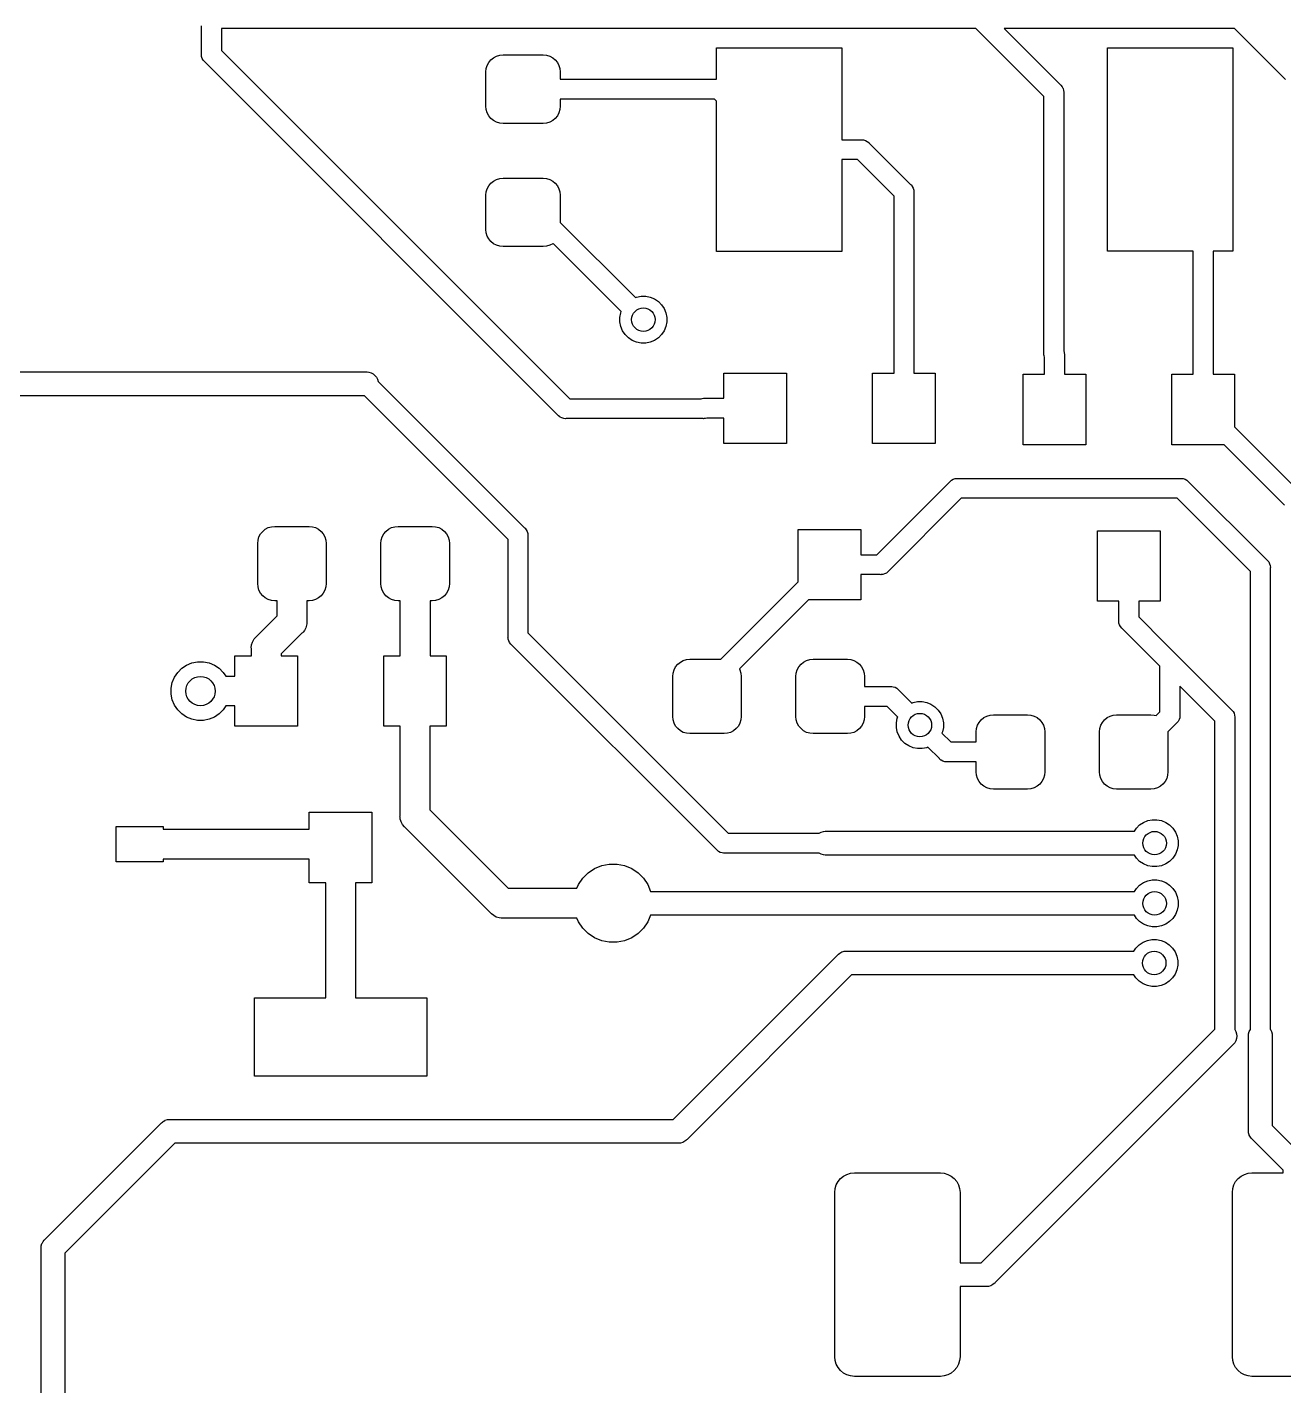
# Model space of a CAD drawing. Extents: x -66 to 211, y -177 to 13.
# Drawn here: x 16.44 to 32.49, y -92.66 to -75.3 of the extents above; entities that cross this region are included whole.
import ezdxf

# ---------------------------------------------------------------- set-up
doc = ezdxf.new("R2010")
doc.units = 0
doc.layers.add('BLACK', color=7, linetype='CONTINUOUS')

msp = doc.modelspace()

# ---------------------------------------------------------------- linework, layer by layer
at = {"layer": 'BLACK', "linetype": 'CONTINUOUS'}
for p, q in [((18.6639, -75.6426), (18.6639, -75.2822)), ((28.5605, -75.3161), (18.9179, -75.3161)), ((18.9179, -75.3161), (18.9179, -75.5962)), ((29.4284, -76.184), (28.5605, -75.3161)), ((31.8658, -75.3161), (28.9197, -75.3161)), ((28.9197, -75.3161), (29.6408, -76.0372)), ((32.5171, -75.9674), (31.8658, -75.3161)), ((18.6633, -75.6488), (18.6639, -75.6426)), ((18.6639, -75.6551), (18.6633, -75.6488)), ((18.6658, -75.6737), (18.6639, -75.6551)), ((18.673, -75.6977), (18.6658, -75.6737)), ((18.6848, -75.7197), (18.673, -75.6977)), ((18.9179, -75.5962), (23.3698, -80.0481)), ((22.3627, -75.7173), (22.3959, -75.6901)), ((22.3959, -75.6901), (22.4337, -75.6699)), ((22.4337, -75.6699), (22.4747, -75.6575)), ((22.4747, -75.6575), (22.5174, -75.6533)), ((22.5174, -75.6533), (23.0299, -75.6533)), ((23.0299, -75.6533), (23.0726, -75.6575)), ((23.0726, -75.6575), (23.1136, -75.6699)), ((23.1136, -75.6699), (23.1514, -75.6901)), ((23.1514, -75.6901), (23.1846, -75.7173)), ((25.2452, -75.9638), (25.2452, -75.5646)), ((25.2452, -75.5646), (26.8452, -75.5646)), ((26.8452, -75.5646), (26.8452, -76.7376)), ((30.2413, -78.1621), (30.2413, -75.5621)), ((30.2413, -75.5621), (31.8413, -75.5621)), ((31.8413, -75.5621), (31.8413, -78.1621)), ((18.7007, -75.7391), (18.6848, -75.7197)), ((18.7055, -75.743), (18.7007, -75.7391)), ((23.223, -80.2605), (18.7055, -75.743)), ((22.2986, -75.872), (22.3028, -75.8294)), ((22.2986, -76.3095), (22.2986, -75.872)), ((22.3028, -75.8294), (22.3153, -75.7883)), ((22.3153, -75.7883), (22.3355, -75.7505)), ((22.3355, -75.7505), (22.3627, -75.7173)), ((23.1846, -75.7173), (23.2118, -75.7505)), ((23.2118, -75.7505), (23.232, -75.7883)), ((23.232, -75.7883), (23.2444, -75.8294)), ((23.2444, -75.8294), (23.2486, -75.872)), ((23.2486, -75.872), (23.2486, -75.9638)), ((23.2486, -75.9638), (25.2452, -75.9638)), ((29.6408, -76.0372), (29.6457, -76.0412)), ((29.6457, -76.0412), (29.6615, -76.0605)), ((25.2187, -76.2178), (23.2486, -76.2178)), ((23.2486, -76.2178), (23.2486, -76.3095)), ((25.2452, -76.2442), (25.2187, -76.2178)), ((29.4284, -79.4675), (29.4284, -76.184)), ((29.6615, -76.0605), (29.6719, -76.0798)), ((29.6719, -76.0798), (29.6733, -76.0826)), ((29.6733, -76.0826), (29.6806, -76.1065)), ((29.6806, -76.1065), (29.6831, -76.1314)), ((29.6831, -76.1314), (29.6824, -76.1377)), ((29.6824, -76.1377), (29.6824, -79.4376)), ((22.3028, -76.3522), (22.2986, -76.3095)), ((22.3153, -76.3932), (22.3028, -76.3522)), ((22.3355, -76.4311), (22.3153, -76.3932)), ((23.232, -76.3932), (23.2118, -76.4311)), ((23.2444, -76.3522), (23.232, -76.3932)), ((23.2486, -76.3095), (23.2444, -76.3522)), ((25.2452, -78.1646), (25.2452, -76.2442)), ((22.3627, -76.4642), (22.3355, -76.4311)), ((22.3959, -76.4914), (22.3627, -76.4642)), ((22.4337, -76.5116), (22.3959, -76.4914)), ((22.4747, -76.5241), (22.4337, -76.5116)), ((22.5174, -76.5283), (22.4747, -76.5241)), ((23.0299, -76.5283), (22.5174, -76.5283)), ((23.0726, -76.5241), (23.0299, -76.5283)), ((23.1136, -76.5116), (23.0726, -76.5241)), ((23.1514, -76.4914), (23.1136, -76.5116)), ((23.1846, -76.4642), (23.1514, -76.4914)), ((23.2118, -76.4311), (23.1846, -76.4642)), ((26.8452, -76.7376), (27.0929, -76.7376)), ((27.0929, -76.7376), (27.0992, -76.737)), ((27.0992, -76.737), (27.1054, -76.7376)), ((27.1054, -76.7376), (27.1241, -76.7395)), ((27.1241, -76.7395), (27.148, -76.7467)), ((27.148, -76.7467), (27.1701, -76.7585)), ((27.1701, -76.7585), (27.1894, -76.7744)), ((27.1894, -76.7744), (27.1934, -76.7792)), ((27.1934, -76.7792), (27.7257, -77.3116)), ((27.0466, -76.9916), (26.8452, -76.9916)), ((26.8452, -76.9916), (26.8452, -78.1646)), ((27.5133, -77.4584), (27.0466, -76.9916)), ((22.3627, -77.2923), (22.3959, -77.2651)), ((22.3959, -77.2651), (22.4337, -77.2449)), ((22.4337, -77.2449), (22.4747, -77.2325)), ((22.4747, -77.2325), (22.5174, -77.2283)), ((22.5174, -77.2283), (23.0299, -77.2283)), ((23.0299, -77.2283), (23.0726, -77.2325)), ((23.0726, -77.2325), (23.1136, -77.2449)), ((23.1136, -77.2449), (23.1514, -77.2651)), ((23.1514, -77.2651), (23.1846, -77.2923)), ((22.2986, -77.447), (22.3028, -77.4044)), ((22.3028, -77.4044), (22.3153, -77.3633)), ((22.3153, -77.3633), (22.3355, -77.3255)), ((22.3355, -77.3255), (22.3627, -77.2923)), ((23.1846, -77.2923), (23.2118, -77.3255)), ((23.2118, -77.3255), (23.232, -77.3633)), ((23.232, -77.3633), (23.2444, -77.4044)), ((23.2444, -77.4044), (23.2486, -77.447)), ((27.7257, -77.3116), (27.7306, -77.3155)), ((27.7306, -77.3155), (27.7445, -77.3326)), ((27.7445, -77.3326), (27.7464, -77.3349)), ((27.7464, -77.3349), (27.7582, -77.3569)), ((27.7582, -77.3569), (27.7655, -77.3809)), ((27.7655, -77.3809), (27.7679, -77.4058)), ((27.7679, -77.4058), (27.7673, -77.412)), ((27.7673, -77.412), (27.7673, -79.719)), ((22.2986, -77.8845), (22.2986, -77.447)), ((23.2486, -77.447), (23.2486, -77.7959)), ((27.5133, -79.719), (27.5133, -77.4584)), ((22.3028, -77.9272), (22.2986, -77.8845)), ((22.3153, -77.9682), (22.3028, -77.9272)), ((23.2486, -77.7959), (24.2077, -78.755)), ((22.3355, -78.0061), (22.3153, -77.9682)), ((22.3627, -78.0392), (22.3355, -78.0061)), ((22.3959, -78.0664), (22.3627, -78.0392)), ((22.4337, -78.0866), (22.3959, -78.0664)), ((22.4747, -78.0991), (22.4337, -78.0866)), ((22.5174, -78.1033), (22.4747, -78.0991)), ((23.0299, -78.1033), (22.5174, -78.1033)), ((23.0726, -78.0991), (23.0299, -78.1033)), ((23.1136, -78.0866), (23.0726, -78.0991)), ((23.1514, -78.0664), (23.1136, -78.0866)), ((23.1561, -78.0626), (23.1514, -78.0664)), ((24.0281, -78.9346), (23.1561, -78.0626)), ((26.8452, -78.1646), (25.2452, -78.1646)), ((31.336, -78.1621), (30.2413, -78.1621)), ((31.336, -79.7353), (31.336, -78.1621)), ((31.8413, -78.1621), (31.59, -78.1621)), ((31.59, -78.1621), (31.59, -79.7353)), ((24.2077, -78.755), (24.2228, -78.7487)), ((24.2228, -78.7487), (24.2808, -78.7372)), ((24.2808, -78.7372), (24.3399, -78.7372)), ((24.3399, -78.7372), (24.3978, -78.7487)), ((24.3978, -78.7487), (24.4524, -78.7713)), ((24.4524, -78.7713), (24.5016, -78.8042)), ((24.5016, -78.8042), (24.5434, -78.8459)), ((24.0103, -79.0076), (24.0219, -78.9497)), ((24.0219, -78.9497), (24.0281, -78.9346)), ((24.5434, -78.8459), (24.5762, -78.8951)), ((24.5762, -78.8951), (24.5988, -78.9497)), ((24.5988, -78.9497), (24.6103, -79.0076)), ((24.0103, -79.0667), (24.0103, -79.0076)), ((24.0219, -79.1247), (24.0103, -79.0667)), ((24.0445, -79.1793), (24.0219, -79.1247)), ((24.5988, -79.1247), (24.5762, -79.1793)), ((24.6103, -79.0667), (24.5988, -79.1247)), ((24.6103, -79.0076), (24.6103, -79.0667)), ((24.0773, -79.2284), (24.0445, -79.1793)), ((24.1191, -79.2702), (24.0773, -79.2284)), ((24.1682, -79.303), (24.1191, -79.2702)), ((24.2228, -79.3257), (24.1682, -79.303)), ((24.2808, -79.3372), (24.2228, -79.3257)), ((24.3399, -79.3372), (24.2808, -79.3372)), ((24.3978, -79.3257), (24.3399, -79.3372)), ((24.4524, -79.303), (24.3978, -79.3257)), ((24.5016, -79.2702), (24.4524, -79.303)), ((24.5434, -79.2284), (24.5016, -79.2702)), ((24.5762, -79.1793), (24.5434, -79.2284)), ((29.4278, -79.4737), (29.4284, -79.4675)), ((29.4291, -79.4864), (29.4278, -79.4737)), ((29.4303, -79.4986), (29.4291, -79.4864)), ((29.436, -79.5174), (29.4303, -79.4986)), ((29.436, -79.7353), (29.436, -79.5174)), ((29.6824, -79.4376), (29.6881, -79.4564)), ((29.6881, -79.4564), (29.6885, -79.4595)), ((29.6885, -79.4595), (29.6906, -79.4813)), ((29.6906, -79.4813), (29.69, -79.4875)), ((29.69, -79.4875), (29.69, -79.7353)), ((-0.78269, -79.7052), (20.7796, -79.7052)), ((20.7796, -79.7052), (20.802, -79.7074)), ((20.802, -79.7074), (20.8307, -79.7161)), ((20.8307, -79.7161), (20.8572, -79.7303)), ((20.8572, -79.7303), (20.8804, -79.7493)), ((20.8804, -79.7493), (20.8994, -79.7725)), ((20.8994, -79.7725), (20.9136, -79.799)), ((20.9136, -79.799), (20.9223, -79.8277)), ((20.9223, -79.8277), (20.9224, -79.8282)), ((20.9224, -79.8282), (22.793, -81.6989)), ((25.3403, -80.042), (25.3403, -79.719)), ((25.3403, -79.719), (26.1403, -79.719)), ((26.1403, -79.719), (26.1403, -80.619)), ((27.2403, -80.619), (27.2403, -79.719)), ((27.2403, -79.719), (27.5133, -79.719)), ((27.7673, -79.719), (28.0403, -79.719)), ((28.0403, -79.719), (28.0403, -80.619)), ((29.163, -80.6353), (29.163, -79.7353)), ((29.163, -79.7353), (29.436, -79.7353)), ((29.69, -79.7353), (29.963, -79.7353)), ((29.963, -79.7353), (29.963, -80.6353)), ((31.063, -80.6353), (31.063, -79.7353)), ((31.063, -79.7353), (31.336, -79.7353)), ((31.59, -79.7353), (31.863, -79.7353)), ((31.863, -79.7353), (31.863, -80.4057)), ((20.7449, -80.01), (-0.83835, -80.01)), ((22.5806, -81.8457), (20.7449, -80.01)), ((25.0474, -80.0481), (25.0614, -80.0438)), ((25.0614, -80.0438), (25.0801, -80.042)), ((25.0801, -80.042), (25.0863, -80.0414)), ((25.0863, -80.0414), (25.0926, -80.042)), ((25.0926, -80.042), (25.3403, -80.042)), ((23.3698, -80.0481), (25.0474, -80.0481)), ((23.227, -80.2653), (23.223, -80.2605)), ((23.2427, -80.2782), (23.227, -80.2653)), ((23.2463, -80.2812), (23.2427, -80.2782)), ((23.2684, -80.293), (23.2463, -80.2812)), ((23.2923, -80.3003), (23.2684, -80.293)), ((23.3172, -80.3027), (23.2923, -80.3003)), ((23.3234, -80.3021), (23.3172, -80.3027)), ((25.074, -80.3021), (23.3234, -80.3021)), ((25.0802, -80.3027), (25.074, -80.3021)), ((25.0865, -80.3021), (25.0802, -80.3027)), ((25.1051, -80.3003), (25.0865, -80.3021)), ((25.1192, -80.296), (25.1051, -80.3003)), ((25.3403, -80.296), (25.1192, -80.296)), ((25.3403, -80.619), (25.3403, -80.296)), ((31.863, -80.4057), (32.651, -81.1936)), ((26.1403, -80.619), (25.3403, -80.619)), ((28.0403, -80.619), (27.2403, -80.619)), ((29.963, -80.6353), (29.163, -80.6353)), ((31.7334, -80.6353), (31.063, -80.6353)), ((32.5041, -81.406), (31.7334, -80.6353)), ((28.2294, -81.1034), (28.2488, -81.0875)), ((28.2488, -81.0875), (28.2708, -81.0757)), ((28.2708, -81.0757), (28.2948, -81.0685)), ((28.2948, -81.0685), (28.3134, -81.0666)), ((28.3134, -81.0666), (28.3197, -81.066)), ((28.3134, -81.0666), (28.3134, -81.0666)), ((28.3197, -81.066), (28.3259, -81.0666)), ((28.3259, -81.0666), (31.1773, -81.0666)), ((31.1773, -81.0666), (31.1836, -81.066)), ((31.1836, -81.066), (31.1898, -81.0666)), ((31.1898, -81.0666), (31.2085, -81.0685)), ((31.2085, -81.0685), (31.2324, -81.0757)), ((31.2324, -81.0757), (31.2545, -81.0875)), ((31.2545, -81.0875), (31.2738, -81.1034)), ((27.2917, -82.042), (28.2255, -81.1082)), ((28.2255, -81.1082), (28.2294, -81.1034)), ((31.2738, -81.1034), (31.2778, -81.1083)), ((31.2778, -81.1083), (32.2799, -82.1103)), ((28.3723, -81.3206), (27.4385, -82.2544)), ((31.131, -81.3206), (28.3723, -81.3206)), ((32.0675, -82.2572), (31.131, -81.3206)), ((19.3986, -81.8138), (19.4188, -81.776)), ((19.4188, -81.776), (19.446, -81.7428)), ((19.446, -81.7428), (19.4791, -81.7156)), ((19.4791, -81.7156), (19.517, -81.6954)), ((19.517, -81.6954), (19.558, -81.683)), ((19.558, -81.683), (19.6007, -81.6788)), ((19.6007, -81.6788), (20.0382, -81.6788)), ((20.0382, -81.6788), (20.0808, -81.683)), ((20.0808, -81.683), (20.1219, -81.6954)), ((20.1219, -81.6954), (20.1597, -81.7156)), ((20.1597, -81.7156), (20.1928, -81.7428)), ((20.1928, -81.7428), (20.2201, -81.776)), ((20.2201, -81.776), (20.2403, -81.8138)), ((20.9736, -81.8138), (20.9938, -81.776)), ((20.9938, -81.776), (21.021, -81.7428)), ((21.021, -81.7428), (21.0541, -81.7156)), ((21.0541, -81.7156), (21.092, -81.6954)), ((21.092, -81.6954), (21.133, -81.683)), ((21.133, -81.683), (21.1757, -81.6788)), ((21.1757, -81.6788), (21.6132, -81.6788)), ((21.6132, -81.6788), (21.6558, -81.683)), ((21.6558, -81.683), (21.6969, -81.6954)), ((21.6969, -81.6954), (21.7347, -81.7156)), ((21.7347, -81.7156), (21.7678, -81.7428)), ((21.7678, -81.7428), (21.7951, -81.776)), ((21.7951, -81.776), (21.8153, -81.8138)), ((22.793, -81.6989), (22.7978, -81.7028)), ((22.7978, -81.7028), (22.8137, -81.7222)), ((22.8137, -81.7222), (22.8247, -81.7428)), ((22.8247, -81.7428), (22.8255, -81.7442)), ((22.8255, -81.7442), (22.8328, -81.7682)), ((22.8328, -81.7682), (22.8352, -81.7931)), ((26.2903, -82.3894), (26.2903, -81.719)), ((26.2903, -81.719), (27.0903, -81.719)), ((27.0903, -81.719), (27.0903, -82.042)), ((30.113, -82.6353), (30.113, -81.7353)), ((30.113, -81.7353), (30.913, -81.7353)), ((30.913, -81.7353), (30.913, -82.6353)), ((19.3819, -81.8975), (19.3861, -81.8548)), ((19.3819, -82.41), (19.3819, -81.8975)), ((19.3861, -81.8548), (19.3986, -81.8138)), ((20.2403, -81.8138), (20.2527, -81.8548)), ((20.2527, -81.8548), (20.2569, -81.8975)), ((20.2569, -81.8975), (20.2569, -82.41)), ((20.9569, -81.8975), (20.9611, -81.8548)), ((20.9569, -82.41), (20.9569, -81.8975)), ((20.9611, -81.8548), (20.9736, -81.8138)), ((21.8153, -81.8138), (21.8277, -81.8548)), ((21.8277, -81.8548), (21.8319, -81.8975)), ((21.8319, -81.8975), (21.8319, -82.41)), ((22.5806, -83.0873), (22.5806, -81.8457)), ((22.8352, -81.7931), (22.8346, -81.7993)), ((22.8346, -81.7993), (22.8346, -83.041)), ((27.0903, -82.042), (27.2917, -82.042)), ((32.2799, -82.1103), (32.2847, -82.1143)), ((32.2847, -82.1143), (32.2895, -82.1202)), ((32.2895, -82.1202), (32.3006, -82.1337)), ((27.3381, -82.296), (27.0903, -82.296)), ((27.0903, -82.296), (27.0903, -82.619)), ((27.3443, -82.2966), (27.3381, -82.296)), ((27.3506, -82.296), (27.3443, -82.2966)), ((27.3692, -82.2942), (27.3506, -82.296)), ((27.3932, -82.2869), (27.3692, -82.2942)), ((27.4152, -82.2751), (27.3932, -82.2869)), ((27.4346, -82.2592), (27.4152, -82.2751)), ((27.4385, -82.2544), (27.4346, -82.2592)), ((32.0675, -88.1084), (32.0675, -82.2572)), ((32.3006, -82.1337), (32.3124, -82.1557)), ((32.3124, -82.1557), (32.3197, -82.1797)), ((32.3197, -82.1797), (32.3221, -82.2046)), ((32.3221, -82.2046), (32.3215, -82.2108)), ((32.3215, -82.2108), (32.3215, -88.1084)), ((19.3861, -82.4527), (19.3819, -82.41)), ((19.3986, -82.4937), (19.3861, -82.4527)), ((20.2527, -82.4527), (20.2403, -82.4937)), ((20.2569, -82.41), (20.2527, -82.4527)), ((20.9611, -82.4527), (20.9569, -82.41)), ((20.9736, -82.4937), (20.9611, -82.4527)), ((21.8277, -82.4527), (21.8153, -82.4937)), ((21.8319, -82.41), (21.8277, -82.4527)), ((25.3017, -83.378), (26.2903, -82.3894)), ((19.4188, -82.5315), (19.3986, -82.4937)), ((19.446, -82.5647), (19.4188, -82.5315)), ((19.4791, -82.5919), (19.446, -82.5647)), ((19.517, -82.6121), (19.4791, -82.5919)), ((19.558, -82.6246), (19.517, -82.6121)), ((19.6007, -82.6288), (19.558, -82.6246)), ((19.6289, -82.6288), (19.6007, -82.6288)), ((19.6289, -82.8244), (19.6289, -82.6288)), ((20.0382, -82.6288), (20.0099, -82.6288)), ((20.0099, -82.6288), (20.0099, -82.8939)), ((20.0808, -82.6246), (20.0382, -82.6288)), ((20.1219, -82.6121), (20.0808, -82.6246)), ((20.1597, -82.5919), (20.1219, -82.6121)), ((20.1928, -82.5647), (20.1597, -82.5919)), ((20.2201, -82.5315), (20.1928, -82.5647)), ((20.2403, -82.4937), (20.2201, -82.5315)), ((20.9938, -82.5315), (20.9736, -82.4937)), ((21.021, -82.5647), (20.9938, -82.5315)), ((21.0541, -82.5919), (21.021, -82.5647)), ((21.092, -82.6121), (21.0541, -82.5919)), ((21.133, -82.6246), (21.092, -82.6121)), ((21.1757, -82.6288), (21.133, -82.6246)), ((21.2039, -82.6288), (21.1757, -82.6288)), ((21.2039, -83.3327), (21.2039, -82.6288)), ((21.6132, -82.6288), (21.5849, -82.6288)), ((21.5849, -82.6288), (21.5849, -83.3327)), ((21.6558, -82.6246), (21.6132, -82.6288)), ((21.6969, -82.6121), (21.6558, -82.6246)), ((21.7347, -82.5919), (21.6969, -82.6121)), ((21.7678, -82.5647), (21.7347, -82.5919)), ((21.7951, -82.5315), (21.7678, -82.5647)), ((21.8153, -82.4937), (21.7951, -82.5315)), ((26.4199, -82.619), (25.5377, -83.5012)), ((27.0903, -82.619), (26.4199, -82.619)), ((30.386, -82.6353), (30.113, -82.6353)), ((30.386, -82.883), (30.386, -82.6353)), ((30.913, -82.6353), (30.64, -82.6353)), ((30.64, -82.6353), (30.64, -82.8367)), ((19.3638, -83.0894), (19.6289, -82.8244)), ((19.9963, -82.9765), (19.9786, -83.0096)), ((19.997, -82.974), (19.9963, -82.9765)), ((20.0072, -82.9406), (19.997, -82.974)), ((20.0088, -82.9243), (20.0072, -82.9406)), ((20.0099, -82.9126), (20.0088, -82.9243)), ((20.0099, -82.8939), (20.0108, -82.9033)), ((20.0108, -82.9033), (20.0099, -82.9126)), ((20.0099, -82.9126), (20.0099, -82.9126)), ((30.3854, -82.8893), (30.386, -82.883)), ((30.386, -82.8955), (30.3854, -82.8893)), ((30.3878, -82.9142), (30.386, -82.8955)), ((30.3951, -82.9381), (30.3878, -82.9142)), ((30.4069, -82.9602), (30.3951, -82.9381)), ((30.4227, -82.9795), (30.4069, -82.9602)), ((30.4276, -82.9835), (30.4227, -82.9795)), ((30.7959, -83.3518), (30.4276, -82.9835)), ((30.64, -82.8367), (30.9755, -83.1722)), ((19.3042, -83.1934), (19.3151, -83.1575)), ((19.3151, -83.1575), (19.3328, -83.1244)), ((19.3328, -83.1244), (19.3383, -83.1177)), ((19.3383, -83.1177), (19.3566, -83.0954)), ((19.3566, -83.0954), (19.3638, -83.0894)), ((19.9475, -83.0446), (19.6824, -83.3097)), ((19.9548, -83.0386), (19.9475, -83.0446)), ((19.9618, -83.0301), (19.9548, -83.0386)), ((19.9786, -83.0096), (19.9618, -83.0301)), ((19.9786, -83.0096), (19.9786, -83.0096)), ((22.58, -83.0936), (22.5806, -83.0873)), ((22.5806, -83.0998), (22.58, -83.0936)), ((22.5824, -83.1185), (22.5806, -83.0998)), ((22.5897, -83.1424), (22.5824, -83.1185)), ((22.6015, -83.1645), (22.5897, -83.1424)), ((22.6174, -83.1838), (22.6015, -83.1645)), ((22.8346, -83.041), (25.3942, -85.6005)), ((30.9755, -83.1722), (30.9755, -83.1722)), ((30.9755, -83.1722), (31.1235, -83.3202)), ((19.0919, -83.5922), (19.0919, -83.3327)), ((19.0919, -83.3327), (19.3014, -83.3327)), ((19.3005, -83.2308), (19.3042, -83.1934)), ((19.3014, -83.2401), (19.3005, -83.2308)), ((19.3014, -83.3327), (19.3014, -83.2401)), ((19.6824, -83.3097), (19.6824, -83.3327)), ((19.6824, -83.3327), (19.8919, -83.3327)), ((19.8919, -83.3327), (19.8919, -84.2327)), ((20.9919, -84.2327), (20.9919, -83.3327)), ((20.9919, -83.3327), (21.2039, -83.3327)), ((21.5849, -83.3327), (21.7919, -83.3327)), ((21.7919, -83.3327), (21.7919, -84.2327)), ((22.6222, -83.1878), (22.6174, -83.1838)), ((25.2474, -85.8129), (22.6222, -83.1878)), ((31.1235, -83.3202), (31.1284, -83.3242)), ((31.1284, -83.3242), (31.1323, -83.329)), ((31.1323, -83.329), (31.8252, -84.0219)), ((18.3599, -83.5454), (18.4122, -83.4932)), ((18.4122, -83.4932), (18.4736, -83.4521)), ((18.4736, -83.4521), (18.5418, -83.4239)), ((18.5418, -83.4239), (18.6143, -83.4094)), ((18.6143, -83.4094), (18.6882, -83.4094)), ((18.6882, -83.4094), (18.7606, -83.4239)), ((18.7606, -83.4239), (18.8288, -83.4521)), ((18.8288, -83.4521), (18.8903, -83.4932)), ((18.8903, -83.4932), (18.9425, -83.5454)), ((24.6898, -83.5541), (24.7023, -83.5131)), ((24.7023, -83.5131), (24.7225, -83.4752)), ((24.7225, -83.4752), (24.7497, -83.4421)), ((24.7497, -83.4421), (24.7829, -83.4149)), ((24.7829, -83.4149), (24.8207, -83.3947)), ((24.8207, -83.3947), (24.8617, -83.3822)), ((24.8617, -83.3822), (24.9044, -83.378)), ((24.9044, -83.378), (25.3017, -83.378)), ((25.5377, -83.5012), (25.544, -83.5131)), ((25.544, -83.5131), (25.5564, -83.5541)), ((26.2648, -83.5541), (26.2773, -83.5131)), ((26.2773, -83.5131), (26.2975, -83.4752)), ((26.2975, -83.4752), (26.3247, -83.4421)), ((26.3247, -83.4421), (26.3579, -83.4149)), ((26.3579, -83.4149), (26.3957, -83.3947)), ((26.3957, -83.3947), (26.4367, -83.3822)), ((26.4367, -83.3822), (26.4794, -83.378)), ((26.4794, -83.378), (26.9169, -83.378)), ((26.9169, -83.378), (26.9596, -83.3822)), ((26.9596, -83.3822), (27.0006, -83.3947)), ((27.0006, -83.3947), (27.0384, -83.4149)), ((27.0384, -83.4149), (27.0716, -83.4421)), ((27.0716, -83.4421), (27.0988, -83.4752)), ((27.0988, -83.4752), (27.119, -83.5131)), ((27.119, -83.5131), (27.1314, -83.5541)), ((30.9111, -83.467), (30.7959, -83.3518)), ((30.7959, -83.3518), (30.7959, -83.3518)), ((30.9111, -84.0475), (30.9111, -83.467)), ((18.2762, -83.7475), (18.2906, -83.6751)), ((18.2906, -83.6751), (18.3189, -83.6068)), ((18.3189, -83.6068), (18.3599, -83.5454)), ((18.9425, -83.5454), (18.9737, -83.5922)), ((18.9737, -83.5922), (19.0919, -83.5922)), ((24.6856, -83.5968), (24.6898, -83.5541)), ((24.6856, -84.1093), (24.6856, -83.5968)), ((25.5564, -83.5541), (25.5606, -83.5968)), ((25.5606, -83.5968), (25.5606, -84.1093)), ((26.2606, -83.5968), (26.2648, -83.5541)), ((26.2606, -84.1093), (26.2606, -83.5968)), ((27.1314, -83.5541), (27.1356, -83.5968)), ((27.1356, -83.5968), (27.1356, -83.726)), ((18.2762, -83.8214), (18.2762, -83.7475)), ((18.2906, -83.8938), (18.2762, -83.8214)), ((27.1356, -83.726), (27.4715, -83.726)), ((27.4715, -83.726), (27.4777, -83.7254)), ((27.4777, -83.7254), (27.484, -83.726)), ((27.484, -83.726), (27.5026, -83.7279)), ((27.5026, -83.7279), (27.5266, -83.7351)), ((27.5266, -83.7351), (27.5486, -83.7469)), ((27.5486, -83.7469), (27.568, -83.7628)), ((27.568, -83.7628), (27.5719, -83.7676)), ((27.5719, -83.7676), (27.7409, -83.9366)), ((31.6128, -84.1687), (31.1651, -83.721)), ((31.1651, -83.721), (31.1651, -84.0938)), ((18.3189, -83.9621), (18.2906, -83.8938)), ((18.3599, -84.0235), (18.3189, -83.9621)), ((18.4122, -84.0757), (18.3599, -84.0235)), ((18.9425, -84.0235), (18.8903, -84.0757)), ((18.9761, -83.9732), (18.9425, -84.0235)), ((19.0919, -83.9732), (18.9761, -83.9732)), ((19.0919, -84.2327), (19.0919, -83.9732)), ((27.4251, -83.98), (27.1356, -83.98)), ((27.1356, -83.98), (27.1356, -84.1093)), ((27.5613, -84.1162), (27.4251, -83.98)), ((27.7409, -83.9366), (27.756, -83.9303)), ((27.756, -83.9303), (27.8139, -83.9188)), ((27.8139, -83.9188), (27.873, -83.9188)), ((27.873, -83.9188), (27.931, -83.9303)), ((27.931, -83.9303), (27.9856, -83.9529)), ((27.9856, -83.9529), (28.0347, -83.9858)), ((28.0347, -83.9858), (28.0765, -84.0275)), ((28.0765, -84.0275), (28.1093, -84.0767)), ((31.8252, -84.0219), (31.8301, -84.0259)), ((31.8301, -84.0259), (31.835, -84.0318)), ((31.835, -84.0318), (31.8459, -84.0452)), ((18.4736, -84.1168), (18.4122, -84.0757)), ((18.5418, -84.145), (18.4736, -84.1168)), ((18.6143, -84.1594), (18.5418, -84.145)), ((18.6882, -84.1594), (18.6143, -84.1594)), ((18.7606, -84.145), (18.6882, -84.1594)), ((18.8288, -84.1168), (18.7606, -84.145)), ((18.8903, -84.0757), (18.8288, -84.1168)), ((24.6898, -84.1519), (24.6856, -84.1093)), ((24.7023, -84.193), (24.6898, -84.1519)), ((24.7225, -84.2308), (24.7023, -84.193)), ((25.544, -84.193), (25.5238, -84.2308)), ((25.5564, -84.1519), (25.544, -84.193)), ((25.5606, -84.1093), (25.5564, -84.1519)), ((26.2648, -84.1519), (26.2606, -84.1093)), ((26.2773, -84.193), (26.2648, -84.1519)), ((26.2975, -84.2308), (26.2773, -84.193)), ((27.119, -84.193), (27.0988, -84.2308)), ((27.1314, -84.1519), (27.119, -84.193)), ((27.1356, -84.1093), (27.1314, -84.1519)), ((27.5435, -84.1892), (27.555, -84.1313)), ((27.5435, -84.2483), (27.5435, -84.1892)), ((27.555, -84.1313), (27.5613, -84.1162)), ((28.1093, -84.0767), (28.132, -84.1313)), ((28.132, -84.1313), (28.1435, -84.1892)), ((28.1435, -84.1892), (28.1435, -84.2483)), ((28.5807, -84.2217), (28.6009, -84.1839)), ((28.6009, -84.1839), (28.6281, -84.1508)), ((28.6281, -84.1508), (28.6612, -84.1235)), ((28.6612, -84.1235), (28.6991, -84.1033)), ((28.6991, -84.1033), (28.7401, -84.0909)), ((28.7401, -84.0909), (28.7828, -84.0867)), ((28.7828, -84.0867), (29.2203, -84.0867)), ((29.2203, -84.0867), (29.2629, -84.0909)), ((29.2629, -84.0909), (29.304, -84.1033)), ((29.304, -84.1033), (29.3418, -84.1235)), ((29.3418, -84.1235), (29.3749, -84.1508)), ((29.3749, -84.1508), (29.4022, -84.1839)), ((29.4022, -84.1839), (29.4224, -84.2217)), ((30.1557, -84.2217), (30.1759, -84.1839)), ((30.1759, -84.1839), (30.2031, -84.1508)), ((30.2031, -84.1508), (30.2362, -84.1235)), ((30.2362, -84.1235), (30.2741, -84.1033)), ((30.2741, -84.1033), (30.3151, -84.0909)), ((30.3151, -84.0909), (30.3578, -84.0867)), ((30.3578, -84.0867), (30.7953, -84.0867)), ((30.7953, -84.0867), (30.8379, -84.0909)), ((30.8379, -84.0909), (30.8608, -84.0978)), ((30.8608, -84.0978), (30.9111, -84.0475)), ((31.1235, -84.1943), (31.0139, -84.3039)), ((31.1284, -84.1903), (31.1235, -84.1943)), ((31.1442, -84.171), (31.1284, -84.1903)), ((31.156, -84.1489), (31.1442, -84.171)), ((31.1633, -84.125), (31.156, -84.1489)), ((31.1651, -84.1063), (31.1633, -84.125)), ((31.1651, -84.0938), (31.1657, -84.1001)), ((31.1657, -84.1001), (31.1651, -84.1063)), ((31.1651, -84.1063), (31.1651, -84.1063)), ((31.6127, -88.1055), (31.6128, -84.1687)), ((31.8459, -84.0452), (31.8577, -84.0673)), ((31.8577, -84.0673), (31.865, -84.0912)), ((31.865, -84.0912), (31.8675, -84.1161)), ((31.8668, -84.1224), (31.8667, -88.1086)), ((31.8675, -84.1161), (31.8668, -84.1224)), ((19.8919, -84.2327), (19.0919, -84.2327)), ((21.2014, -84.2327), (20.9919, -84.2327)), ((21.2014, -85.3728), (21.2014, -84.2327)), ((21.7919, -84.2327), (21.5824, -84.2327)), ((21.5824, -84.2327), (21.5824, -85.3032)), ((24.7497, -84.2639), (24.7225, -84.2308)), ((24.7829, -84.2912), (24.7497, -84.2639)), ((24.8207, -84.3114), (24.7829, -84.2912)), ((24.8617, -84.3238), (24.8207, -84.3114)), ((24.9044, -84.328), (24.8617, -84.3238)), ((25.3419, -84.328), (24.9044, -84.328)), ((25.3846, -84.3238), (25.3419, -84.328)), ((25.4256, -84.3114), (25.3846, -84.3238)), ((25.4634, -84.2912), (25.4256, -84.3114)), ((25.4966, -84.2639), (25.4634, -84.2912)), ((25.5238, -84.2308), (25.4966, -84.2639)), ((26.3247, -84.2639), (26.2975, -84.2308)), ((26.3579, -84.2912), (26.3247, -84.2639)), ((26.3957, -84.3114), (26.3579, -84.2912)), ((26.4367, -84.3238), (26.3957, -84.3114)), ((26.4794, -84.328), (26.4367, -84.3238)), ((26.9169, -84.328), (26.4794, -84.328)), ((26.9596, -84.3238), (26.9169, -84.328)), ((27.0006, -84.3114), (26.9596, -84.3238)), ((27.0384, -84.2912), (27.0006, -84.3114)), ((27.0716, -84.2639), (27.0384, -84.2912)), ((27.0988, -84.2308), (27.0716, -84.2639)), ((27.555, -84.3063), (27.5435, -84.2483)), ((27.5776, -84.3609), (27.555, -84.3063)), ((27.6105, -84.41), (27.5776, -84.3609)), ((28.132, -84.3063), (28.1257, -84.3214)), ((28.1257, -84.3214), (28.239, -84.4347)), ((28.1435, -84.2483), (28.132, -84.3063)), ((28.564, -84.3054), (28.5682, -84.2628)), ((28.564, -84.4347), (28.564, -84.3054)), ((28.5682, -84.2628), (28.5807, -84.2217)), ((29.4224, -84.2217), (29.4348, -84.2628)), ((29.4348, -84.2628), (29.439, -84.3054)), ((29.439, -84.3054), (29.439, -84.8179)), ((30.139, -84.3054), (30.1432, -84.2628)), ((30.139, -84.8179), (30.139, -84.3054)), ((30.1432, -84.2628), (30.1557, -84.2217)), ((31.0139, -84.3039), (31.014, -84.3054)), ((31.014, -84.3054), (31.014, -84.8179)), ((27.6522, -84.4518), (27.6105, -84.41)), ((27.7014, -84.4846), (27.6522, -84.4518)), ((27.756, -84.5073), (27.7014, -84.4846)), ((27.8139, -84.5188), (27.756, -84.5073)), ((27.873, -84.5188), (27.8139, -84.5188)), ((27.931, -84.5073), (27.873, -84.5188)), ((27.9461, -84.501), (27.931, -84.5073)), ((28.0922, -84.6471), (27.9461, -84.501)), ((28.239, -84.4347), (28.564, -84.4347)), ((28.0961, -84.6519), (28.0922, -84.6471)), ((28.1131, -84.6658), (28.0961, -84.6519)), ((28.1155, -84.6678), (28.1131, -84.6658)), ((28.1375, -84.6796), (28.1155, -84.6678)), ((28.1615, -84.6868), (28.1375, -84.6796)), ((28.1864, -84.6893), (28.1615, -84.6868)), ((28.1926, -84.6887), (28.1864, -84.6893)), ((28.564, -84.6887), (28.1926, -84.6887)), ((28.564, -84.8179), (28.564, -84.6887)), ((28.5682, -84.8606), (28.564, -84.8179)), ((28.5807, -84.9016), (28.5682, -84.8606)), ((28.6009, -84.9395), (28.5807, -84.9016)), ((29.4224, -84.9016), (29.4022, -84.9395)), ((29.4348, -84.8606), (29.4224, -84.9016)), ((29.439, -84.8179), (29.4348, -84.8606)), ((30.1432, -84.8606), (30.139, -84.8179)), ((30.1557, -84.9016), (30.1432, -84.8606)), ((30.1759, -84.9395), (30.1557, -84.9016)), ((30.9974, -84.9016), (30.9772, -84.9395)), ((31.0098, -84.8606), (30.9974, -84.9016)), ((31.014, -84.8179), (31.0098, -84.8606)), ((28.6281, -84.9726), (28.6009, -84.9395)), ((28.6612, -84.9998), (28.6281, -84.9726)), ((28.6991, -85.02), (28.6612, -84.9998)), ((28.7401, -85.0325), (28.6991, -85.02)), ((28.7828, -85.0367), (28.7401, -85.0325)), ((29.2203, -85.0367), (28.7828, -85.0367)), ((29.2629, -85.0325), (29.2203, -85.0367)), ((29.304, -85.02), (29.2629, -85.0325)), ((29.3418, -84.9998), (29.304, -85.02)), ((29.3749, -84.9726), (29.3418, -84.9998)), ((29.4022, -84.9395), (29.3749, -84.9726)), ((30.2031, -84.9726), (30.1759, -84.9395)), ((30.2362, -84.9998), (30.2031, -84.9726)), ((30.2741, -85.02), (30.2362, -84.9998)), ((30.3151, -85.0325), (30.2741, -85.02)), ((30.3578, -85.0367), (30.3151, -85.0325)), ((30.7953, -85.0367), (30.3578, -85.0367)), ((30.8379, -85.0325), (30.7953, -85.0367)), ((30.879, -85.02), (30.8379, -85.0325)), ((30.9168, -84.9998), (30.879, -85.02)), ((30.9499, -84.9726), (30.9168, -84.9998)), ((30.9772, -84.9395), (30.9499, -84.9726)), ((20.0419, -85.5497), (20.0419, -85.3327)), ((20.0419, -85.3327), (20.8419, -85.3327)), ((20.8419, -85.3327), (20.8419, -86.2327)), ((21.2005, -85.3821), (21.2014, -85.3728)), ((21.2014, -85.3915), (21.2005, -85.3821)), ((21.2028, -85.4055), (21.2014, -85.3915)), ((21.2014, -85.3915), (21.2014, -85.3915)), ((21.2042, -85.4195), (21.2028, -85.4055)), ((21.2113, -85.443), (21.2042, -85.4195)), ((21.5824, -85.3032), (22.5833, -86.3041)), ((30.7557, -85.4391), (30.8137, -85.4275)), ((30.8137, -85.4275), (30.8728, -85.4275)), ((30.8728, -85.4275), (30.9307, -85.4391)), ((17.5724, -85.9652), (17.5724, -85.5152)), ((17.5724, -85.5152), (18.1724, -85.5152)), ((18.1724, -85.5152), (18.1724, -85.5497)), ((18.1724, -85.5497), (20.0419, -85.5497)), ((21.2151, -85.4554), (21.2113, -85.443)), ((21.2328, -85.4885), (21.2151, -85.4554)), ((21.2566, -85.5175), (21.2328, -85.4885)), ((21.2638, -85.5235), (21.2566, -85.5175)), ((22.3631, -86.6227), (21.2638, -85.5235)), ((25.3942, -85.6005), (26.5566, -85.6005)), ((26.5566, -85.6005), (26.557, -85.6002)), ((26.557, -85.6002), (26.5835, -85.5861)), ((26.5835, -85.5861), (26.6122, -85.5773)), ((26.6122, -85.5773), (26.6346, -85.5751)), ((26.6346, -85.5751), (30.5842, -85.5751)), ((30.5842, -85.5751), (30.6102, -85.5363)), ((30.6102, -85.5363), (30.652, -85.4945)), ((30.652, -85.4945), (30.7011, -85.4617)), ((30.7011, -85.4617), (30.7557, -85.4391)), ((30.9307, -85.4391), (30.9853, -85.4617)), ((30.9853, -85.4617), (31.0345, -85.4945)), ((31.0345, -85.4945), (31.0762, -85.5363)), ((31.0762, -85.5363), (31.1091, -85.5854)), ((31.1091, -85.5854), (31.1317, -85.64)), ((31.1317, -85.64), (31.1432, -85.698)), ((31.1432, -85.7571), (31.1317, -85.815)), ((31.1432, -85.698), (31.1432, -85.7571)), ((20.0419, -85.9307), (18.1724, -85.9307)), ((18.1724, -85.9307), (18.1724, -85.9652)), ((20.0419, -86.2327), (20.0419, -85.9307)), ((25.2513, -85.8178), (25.2474, -85.8129)), ((25.2707, -85.8336), (25.2513, -85.8178)), ((25.2927, -85.8454), (25.2707, -85.8336)), ((25.3167, -85.8527), (25.2927, -85.8454)), ((25.3353, -85.8545), (25.3167, -85.8527)), ((25.3416, -85.8552), (25.3353, -85.8545)), ((25.3353, -85.8545), (25.3353, -85.8545)), ((25.3478, -85.8545), (25.3416, -85.8552)), ((26.5566, -85.8545), (25.3478, -85.8545)), ((26.557, -85.8549), (26.5566, -85.8545)), ((26.5835, -85.869), (26.557, -85.8549)), ((26.6122, -85.8777), (26.5835, -85.869)), ((26.6346, -85.8799), (26.6122, -85.8777)), ((30.5842, -85.8799), (26.6346, -85.8799)), ((30.6102, -85.9188), (30.5842, -85.8799)), ((30.652, -85.9606), (30.6102, -85.9188)), ((31.0762, -85.9188), (31.0345, -85.9606)), ((31.1091, -85.8696), (31.0762, -85.9188)), ((31.1317, -85.815), (31.1091, -85.8696)), ((18.1724, -85.9652), (17.5724, -85.9652)), ((23.5359, -86.1759), (23.6055, -86.1062)), ((23.6055, -86.1062), (23.6874, -86.0515)), ((23.6874, -86.0515), (23.7784, -86.0138)), ((23.7784, -86.0138), (23.875, -85.9946)), ((23.875, -85.9946), (23.9735, -85.9946)), ((23.9735, -85.9946), (24.0701, -86.0138)), ((24.0701, -86.0138), (24.1611, -86.0515)), ((24.1611, -86.0515), (24.243, -86.1062)), ((24.243, -86.1062), (24.3126, -86.1759)), ((30.7011, -85.9934), (30.652, -85.9606)), ((30.7557, -86.016), (30.7011, -85.9934)), ((30.8137, -86.0275), (30.7557, -86.016)), ((30.8728, -86.0275), (30.8137, -86.0275)), ((30.9307, -86.016), (30.8728, -86.0275)), ((30.9853, -85.9934), (30.9307, -86.016)), ((31.0345, -85.9606), (30.9853, -85.9934)), ((20.2514, -86.2327), (20.0419, -86.2327)), ((20.2514, -87.704), (20.2514, -86.2327)), ((20.8419, -86.2327), (20.6324, -86.2327)), ((20.6324, -86.2327), (20.6324, -87.704)), ((23.462, -86.3041), (23.4812, -86.2578)), ((23.4812, -86.2578), (23.5359, -86.1759)), ((24.3126, -86.1759), (24.3674, -86.2578)), ((24.3674, -86.2578), (24.4034, -86.3448)), ((30.6102, -86.3059), (30.652, -86.2641)), ((30.652, -86.2641), (30.7011, -86.2313)), ((30.7011, -86.2313), (30.7557, -86.2087)), ((30.7557, -86.2087), (30.8137, -86.1972)), ((30.8137, -86.1972), (30.8728, -86.1972)), ((30.8728, -86.1972), (30.9307, -86.2087)), ((30.9307, -86.2087), (30.9853, -86.2313)), ((30.9853, -86.2313), (31.0345, -86.2641)), ((31.0345, -86.2641), (31.0762, -86.3059)), ((22.5833, -86.3041), (23.462, -86.3041)), ((24.4034, -86.3448), (30.5842, -86.3448)), ((30.5842, -86.3448), (30.6102, -86.3059)), ((31.0762, -86.3059), (31.1091, -86.3551)), ((31.1091, -86.3551), (31.1317, -86.4097)), ((31.1317, -86.4097), (31.1432, -86.4676)), ((31.1432, -86.4676), (31.1432, -86.5267)), ((22.369, -86.63), (22.3631, -86.6227)), ((22.3981, -86.6538), (22.369, -86.63)), ((31.1091, -86.6393), (31.0762, -86.6884)), ((31.1317, -86.5847), (31.1091, -86.6393)), ((31.1432, -86.5267), (31.1317, -86.5847)), ((22.4311, -86.6715), (22.3981, -86.6538)), ((22.4671, -86.6824), (22.4311, -86.6715)), ((22.495, -86.6851), (22.4671, -86.6824)), ((22.4951, -86.6851), (22.495, -86.6851)), ((22.5044, -86.686), (22.4951, -86.6851)), ((22.5137, -86.6851), (22.5044, -86.686)), ((23.462, -86.6851), (22.5137, -86.6851)), ((23.4812, -86.7315), (23.462, -86.6851)), ((23.5359, -86.8134), (23.4812, -86.7315)), ((23.6055, -86.883), (23.5359, -86.8134)), ((24.3126, -86.8134), (24.243, -86.883)), ((24.3674, -86.7315), (24.3126, -86.8134)), ((24.4013, -86.6496), (24.3674, -86.7315)), ((30.5842, -86.6496), (24.4013, -86.6496)), ((30.6102, -86.6884), (30.5842, -86.6496)), ((30.652, -86.7302), (30.6102, -86.6884)), ((30.7011, -86.763), (30.652, -86.7302)), ((30.7557, -86.7856), (30.7011, -86.763)), ((30.8137, -86.7972), (30.7557, -86.7856)), ((30.8728, -86.7972), (30.8137, -86.7972)), ((30.9307, -86.7856), (30.8728, -86.7972)), ((30.9853, -86.763), (30.9307, -86.7856)), ((31.0345, -86.7302), (30.9853, -86.763)), ((31.0762, -86.6884), (31.0345, -86.7302)), ((23.6874, -86.9377), (23.6055, -86.883)), ((23.7784, -86.9754), (23.6874, -86.9377)), ((23.875, -86.9946), (23.7784, -86.9754)), ((24.0701, -86.9754), (23.9735, -86.9946)), ((24.1611, -86.9377), (24.0701, -86.9754)), ((24.243, -86.883), (24.1611, -86.9377)), ((30.696, -86.9933), (30.7506, -86.9707)), ((30.7506, -86.9707), (30.8086, -86.9592)), ((30.8086, -86.9592), (30.8677, -86.9592)), ((30.8677, -86.9592), (30.9256, -86.9707)), ((30.9256, -86.9707), (30.9802, -86.9933)), ((23.9735, -86.9946), (23.875, -86.9946)), ((24.6917, -89.2581), (26.7932, -87.1567)), ((26.7932, -87.1567), (26.7979, -87.1509)), ((26.7979, -87.1509), (26.8037, -87.1461)), ((26.8037, -87.1461), (26.8211, -87.1318)), ((26.8211, -87.1318), (26.8476, -87.1177)), ((26.8476, -87.1177), (26.8497, -87.1171)), ((26.8497, -87.1171), (26.8763, -87.109)), ((26.8763, -87.109), (26.8987, -87.1068)), ((26.8987, -87.1068), (26.9062, -87.106)), ((26.8987, -87.1068), (26.8987, -87.1068)), ((26.9062, -87.106), (26.9137, -87.1068)), ((26.9137, -87.1068), (30.5792, -87.1068)), ((30.5792, -87.1068), (30.6051, -87.0679)), ((30.6051, -87.0679), (30.6469, -87.0261)), ((30.6469, -87.0261), (30.696, -86.9933)), ((30.9802, -86.9933), (31.0294, -87.0261)), ((31.0294, -87.0261), (31.0712, -87.0679)), ((31.0712, -87.0679), (31.104, -87.1171)), ((31.104, -87.1171), (31.1266, -87.1717)), ((31.1266, -87.1717), (31.1381, -87.2296)), ((31.1381, -87.2887), (31.1266, -87.3467)), ((31.1381, -87.2296), (31.1381, -87.2887)), ((26.9693, -87.4116), (24.8679, -89.513)), ((30.5792, -87.4116), (26.9693, -87.4116)), ((30.6051, -87.4504), (30.5792, -87.4116)), ((30.6469, -87.4922), (30.6051, -87.4504)), ((30.696, -87.525), (30.6469, -87.4922)), ((31.0294, -87.4922), (30.9802, -87.525)), ((31.0712, -87.4504), (31.0294, -87.4922)), ((31.104, -87.4013), (31.0712, -87.4504)), ((31.1266, -87.3467), (31.104, -87.4013)), ((30.7506, -87.5476), (30.696, -87.525)), ((30.8086, -87.5592), (30.7506, -87.5476)), ((30.8677, -87.5592), (30.8086, -87.5592)), ((30.9256, -87.5476), (30.8677, -87.5592)), ((30.9802, -87.525), (30.9256, -87.5476)), ((19.3414, -88.704), (19.3414, -87.704)), ((19.3414, -87.704), (20.2514, -87.704)), ((20.6324, -87.704), (21.5414, -87.704)), ((21.5414, -87.704), (21.5414, -88.704)), ((28.6287, -91.0895), (31.6127, -88.1055)), ((31.8667, -88.1086), (31.867, -88.109)), ((31.867, -88.109), (31.8812, -88.1354)), ((31.8812, -88.1354), (31.8899, -88.1642)), ((31.8899, -88.1642), (31.8928, -88.194)), ((31.8928, -88.194), (31.8899, -88.2239)), ((32.0421, -88.1864), (32.0443, -88.164)), ((32.0421, -89.3924), (32.0421, -88.1864)), ((32.0443, -88.164), (32.053, -88.1353)), ((32.053, -88.1353), (32.0672, -88.1088)), ((32.0672, -88.1088), (32.0675, -88.1084)), ((32.3215, -88.1084), (32.3218, -88.1088)), ((32.3218, -88.1088), (32.336, -88.1353)), ((32.336, -88.1353), (32.3447, -88.164)), ((32.3447, -88.164), (32.3469, -88.1864)), ((32.3469, -88.1864), (32.3469, -89.3368)), ((31.8527, -88.2965), (28.8049, -91.3444)), ((31.867, -88.2791), (31.8527, -88.2965)), ((31.8812, -88.2526), (31.867, -88.2791)), ((31.8899, -88.2239), (31.8812, -88.2526)), ((21.5414, -88.704), (19.3414, -88.704)), ((16.6641, -90.791), (18.147, -89.3081)), ((18.147, -89.3081), (18.1518, -89.3023)), ((18.1518, -89.3023), (18.1647, -89.2916)), ((18.1647, -89.2916), (18.175, -89.2832)), ((18.175, -89.2832), (18.1949, -89.2726)), ((18.1949, -89.2726), (18.2015, -89.2691)), ((18.2015, -89.2691), (18.2302, -89.2603)), ((18.2302, -89.2603), (18.2526, -89.2581)), ((18.2526, -89.2581), (18.2601, -89.2574)), ((18.2526, -89.2581), (18.2526, -89.2581)), ((18.2601, -89.2574), (18.2675, -89.2581)), ((18.2675, -89.2581), (24.6917, -89.2581)), ((32.0414, -89.3999), (32.0421, -89.3924)), ((32.0421, -89.4074), (32.0414, -89.3999)), ((32.0443, -89.4298), (32.0421, -89.4074)), ((32.0421, -89.4074), (32.0421, -89.4074)), ((32.3469, -89.3368), (32.7389, -89.7288)), ((18.3232, -89.5629), (16.9189, -90.9672)), ((24.7474, -89.5629), (18.3232, -89.5629)), ((24.7548, -89.5637), (24.7474, -89.5629)), ((24.7623, -89.5629), (24.7548, -89.5637)), ((24.7847, -89.5607), (24.7623, -89.5629)), ((24.7623, -89.5629), (24.7623, -89.5629)), ((24.8134, -89.552), (24.7847, -89.5607)), ((24.8399, -89.5379), (24.8134, -89.552)), ((24.8516, -89.5283), (24.8399, -89.5379)), ((24.8573, -89.5236), (24.8516, -89.5283)), ((24.8631, -89.5188), (24.8573, -89.5236)), ((24.8573, -89.5236), (24.8573, -89.5236)), ((24.8679, -89.513), (24.8631, -89.5188)), ((32.0516, -89.4538), (32.0443, -89.4298)), ((32.053, -89.4585), (32.0516, -89.4538)), ((32.0672, -89.485), (32.053, -89.4585)), ((32.0814, -89.5024), (32.0672, -89.485)), ((32.0862, -89.5082), (32.0814, -89.5024)), ((32.0814, -89.5024), (32.0814, -89.5024)), ((32.092, -89.513), (32.0862, -89.5082)), ((32.4841, -89.905), (32.092, -89.513)), ((26.9577, -89.9467), (27.0065, -89.9419)), ((27.0065, -89.9419), (28.1065, -89.9419)), ((28.1065, -89.9419), (28.1552, -89.9467)), ((32.0377, -89.9467), (32.0865, -89.9419)), ((32.0865, -89.9419), (32.4841, -89.9419)), ((32.4841, -89.9419), (32.4841, -89.905)), ((26.7613, -90.1431), (26.7755, -90.0962)), ((26.7755, -90.0962), (26.7986, -90.053)), ((26.7986, -90.053), (26.8297, -90.0151)), ((26.8297, -90.0151), (26.8676, -89.984)), ((26.8676, -89.984), (26.9108, -89.9609)), ((26.9108, -89.9609), (26.9577, -89.9467)), ((28.1552, -89.9467), (28.2021, -89.9609)), ((28.2021, -89.9609), (28.2454, -89.984)), ((28.2454, -89.984), (28.2832, -90.0151)), ((28.2832, -90.0151), (28.3143, -90.053)), ((28.3143, -90.053), (28.3374, -90.0962)), ((28.3374, -90.0962), (28.3517, -90.1431)), ((31.8413, -90.1431), (31.8555, -90.0962)), ((31.8555, -90.0962), (31.8786, -90.053)), ((31.8786, -90.053), (31.9097, -90.0151)), ((31.9097, -90.0151), (31.9476, -89.984)), ((31.9476, -89.984), (31.9908, -89.9609)), ((31.9908, -89.9609), (32.0377, -89.9467)), ((26.7565, -90.1919), (26.7613, -90.1431)), ((26.7565, -92.2919), (26.7565, -90.1919)), ((28.3517, -90.1431), (28.3565, -90.1919)), ((28.3565, -90.1919), (28.3565, -91.0895)), ((31.8365, -90.1919), (31.8413, -90.1431)), ((31.8365, -92.2919), (31.8365, -90.1919)), ((16.6392, -90.819), (16.6535, -90.8016)), ((16.6535, -90.8016), (16.6583, -90.7958)), ((16.6535, -90.8016), (16.6535, -90.8016)), ((16.6583, -90.7958), (16.6641, -90.791)), ((16.6134, -90.9041), (16.6141, -90.8966)), ((16.6141, -90.9115), (16.6134, -90.9041)), ((16.6141, -90.8966), (16.6163, -90.8742)), ((16.6141, -90.8966), (16.6141, -90.8966)), ((16.6141, -94.8437), (16.6141, -90.9115)), ((16.6163, -90.8742), (16.6251, -90.8455)), ((16.6251, -90.8455), (16.6307, -90.8348)), ((16.6307, -90.8348), (16.6392, -90.819)), ((16.9189, -90.9672), (16.9189, -94.8437)), ((28.3565, -91.0895), (28.6287, -91.0895)), ((28.6844, -91.3943), (28.3565, -91.3943)), ((28.3565, -91.3943), (28.3565, -92.2919)), ((28.6918, -91.395), (28.6844, -91.3943)), ((28.6993, -91.3943), (28.6918, -91.395)), ((28.7217, -91.3921), (28.6993, -91.3943)), ((28.6993, -91.3943), (28.6993, -91.3943)), ((28.7504, -91.3834), (28.7217, -91.3921)), ((28.7769, -91.3692), (28.7504, -91.3834)), ((28.7772, -91.369), (28.7769, -91.3692)), ((28.7943, -91.3549), (28.7772, -91.369)), ((28.8001, -91.3502), (28.7943, -91.3549)), ((28.7943, -91.3549), (28.7943, -91.3549)), ((28.8049, -91.3444), (28.8001, -91.3502)), ((26.7613, -92.3407), (26.7565, -92.2919)), ((26.7755, -92.3876), (26.7613, -92.3407)), ((28.3517, -92.3407), (28.3374, -92.3876)), ((28.3565, -92.2919), (28.3517, -92.3407)), ((31.8413, -92.3407), (31.8365, -92.2919)), ((31.8555, -92.3876), (31.8413, -92.3407)), ((26.7986, -92.4308), (26.7755, -92.3876)), ((26.8297, -92.4687), (26.7986, -92.4308)), ((26.8676, -92.4997), (26.8297, -92.4687)), ((26.9108, -92.5228), (26.8676, -92.4997)), ((26.9577, -92.5371), (26.9108, -92.5228)), ((27.0065, -92.5419), (26.9577, -92.5371)), ((28.1065, -92.5419), (27.0065, -92.5419)), ((28.1552, -92.5371), (28.1065, -92.5419)), ((28.2021, -92.5228), (28.1552, -92.5371)), ((28.2454, -92.4997), (28.2021, -92.5228)), ((28.2832, -92.4687), (28.2454, -92.4997)), ((28.3143, -92.4308), (28.2832, -92.4687)), ((28.3374, -92.3876), (28.3143, -92.4308)), ((31.8786, -92.4308), (31.8555, -92.3876)), ((31.9097, -92.4687), (31.8786, -92.4308)), ((31.9476, -92.4997), (31.9097, -92.4687)), ((31.9908, -92.5228), (31.9476, -92.4997)), ((32.0377, -92.5371), (31.9908, -92.5228)), ((32.0865, -92.5419), (32.0377, -92.5371)), ((33.1865, -92.5419), (32.0865, -92.5419))]:
    msp.add_line(p, q, dxfattribs=at)
at = {"layer": 'BLACK'}
for centre, radius in [((24.3103, -79.0372), 0.15), ((18.6512, -83.7844), 0.1875), ((27.8435, -84.2188), 0.15), ((30.8432, -85.7275), 0.15), ((30.8432, -86.4972), 0.15), ((30.8381, -87.2592), 0.15)]:
    msp.add_circle(centre, radius, dxfattribs=at)

doc.saveas('drawing.dxf')
